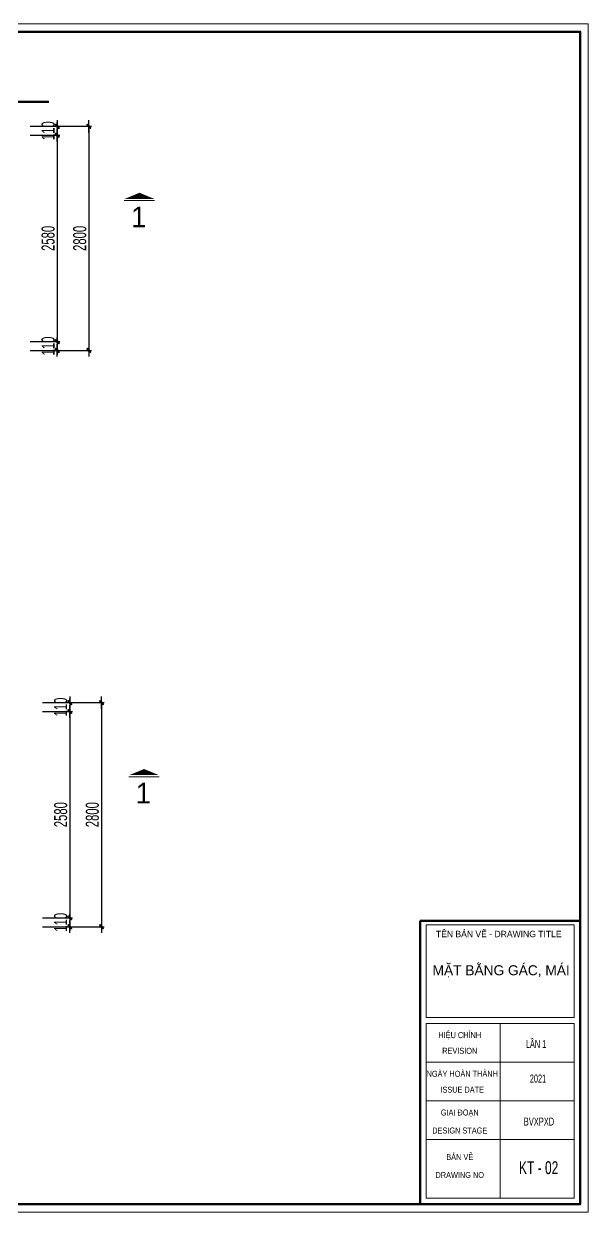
# Model space of a CAD drawing. Header units: millimetres. Extents: x 596422 to 1674380, y -367470 to 58862.
# Drawn here: x 1197922 to 1204969, y -32063 to -17213 of the extents above; entities that cross this region are included whole.
import ezdxf
from ezdxf.enums import TextEntityAlignment as Align

# ---------------------------------------------------------------- set-up
doc = ezdxf.new("R2010")
doc.units = ezdxf.units.MM
doc.header["$LTSCALE"] = 600
doc.header["$MEASUREMENT"] = 0
doc.layers.get('0').update_dxf_attribs({"lineweight": 0})
doc.layers.get('Defpoints').update_dxf_attribs({"lineweight": 0})
for name, color, linetype, lineweight in [('EG Dim', 8, 'Continuous', 18), ('LC Dim', 8, 'Continuous', 18), ('LC Khac', 4, 'Continuous', 9)]:
    doc.layers.add(name, color=color, linetype=linetype, lineweight=lineweight)
doc.layers.add('Khungten_LCDI', color=7, linetype='Continuous')
doc.layers.add('Kichthuoc', color=9, linetype='Continuous')
doc.styles.add('HOATBIF', font='hoatbif.shx', dxfattribs={"width": 0.65})
doc.styles.add('Khungten', font='VHAVAN.TTF', dxfattribs={"width": 0.9, "height": 5000})
doc.styles.add('LC 1', font='VHAVANB.TTF')
doc.styles.add('Title', font='VHAVAN.TTF', dxfattribs={"width": 0.8})
doc.dimstyles.new('1-100', dxfattribs={"dimscale": 300, "dimtxt": 1.2, "dimasz": 0.25, "dimexe": 0.5, "dimexo": 0, "dimgap": 0.3, "dimtad": 1, "dimdec": 0, "dimzin": 0, "dimdsep": 46, "dimtxsty": 'HOATBIF', "dimblk1": 'DOT', "dimblk2": 'DOT', "dimsah": 1, "dimcen": -1, "dimdle": 1, "dimclrd": 256, "dimclre": 256, "dimclrt": 4, "dimadec": 3, "dimazin": 2, "dimtfac": 0.333333, "dimtdec": 0, "dimtix": 1, "dimtmove": 2, "dimatfit": 3, "dimldrblk": 'DOT', "dimfxl": 1, "dimtvp": 0.833333, "dimtolj": 1, "dimtzin": 0, "dimarcsym": 0})
doc.dimstyles.new('1-20', dxfattribs={"dimscale": 100, "dimtxt": 2.5, "dimasz": 0.35, "dimexe": 0.5, "dimexo": 0, "dimgap": 0.8, "dimtad": 1, "dimdec": 0, "dimlfac": 0.2, "dimzin": 0, "dimdsep": 46, "dimtxsty": 'HOATBIF', "dimblk1": 'DOT', "dimblk2": 'DOT', "dimsah": 1, "dimcen": -1, "dimdle": 1, "dimclrd": 256, "dimclre": 256, "dimclrt": 4, "dimadec": 3, "dimazin": 2, "dimtfac": 0.333333, "dimtdec": 0, "dimtix": 1, "dimtmove": 2, "dimatfit": 3, "dimldrblk": 'DOT', "dimfxl": 1, "dimtvp": 0.833333, "dimtolj": 1, "dimtzin": 0, "dimarcsym": 0})

# ---------------------------------------------------------------- blocks, each defined once
blk = doc.blocks.new('LCDI-new')
at = {"layer": 'Defpoints', "lineweight": 0}
blk.add_lwpolyline([(-1626044.71, 488105.01), (-1626044.71, 488402.01), (-1625624.71, 488402.01), (-1625624.71, 488105.01)], close=True, dxfattribs=at)
at = {"layer": 'Khungten_LCDI', "color": 5, "lineweight": 25}
blk.add_line((-1625626.71, 488107.01), (-1625626.71, 488400.01), dxfattribs=at)
at = {"layer": 'Khungten_LCDI', "color": 5, "lineweight": 60}
for p, q in [((-1625666.71, 488177.85), (-1625666.71, 488107.01)), ((-1625626.71, 488177.85), (-1625666.71, 488177.85))]:
    blk.add_line(p, q, dxfattribs=at)
at = {"layer": 'Khungten_LCDI', "color": 9, "lineweight": 15}
for p, q in [((-1625646.71, 488152.18), (-1625646.71, 488108.51)), ((-1625628.21, 488142.51), (-1625665.21, 488142.51)), ((-1625628.21, 488132.84), (-1625665.21, 488132.84)), ((-1625628.21, 488123.18), (-1625665.21, 488123.18))]:
    blk.add_line(p, q, dxfattribs=at)
at = {"layer": 'Khungten_LCDI', "color": 5, "lineweight": 60}
blk.add_lwpolyline([(-1626032.71, 488107.01), (-1626032.71, 488400.01), (-1625626.71, 488400.01), (-1625626.71, 488107.01)], close=True, dxfattribs=at)
at = {"layer": 'Khungten_LCDI', "color": 9, "lineweight": 15}
for points in [[(-1625665.21, 488153.68), (-1625628.21, 488153.68), (-1625628.21, 488176.84), (-1625665.21, 488176.84)], [(-1625665.21, 488108.51), (-1625628.21, 488108.51), (-1625628.21, 488152.18), (-1625665.21, 488152.18)]]:
    blk.add_lwpolyline(points, close=True, dxfattribs=at)
at = {"color": 7, "style": 'Khungten'}
blk.add_text('tªn b¶n vÏ - drawing title', height=1.6, dxfattribs=at).set_placement((-1625647.05, 488173.74), align=Align.CENTER)
at = {"color": 7}
for s, height, style, width, p in [('hiÖu chØnh', 1.5, 'Khungten', 0.8, (-1625656.79, 488148.52)), ('revision', 1.5, 'Khungten', 0.8, (-1625656.79, 488144.6)), ('ngµy hoµn thµnh', 1.5, 'Khungten', 0.8, (-1625656.17, 488138.85)), ('issue date', 1.5, 'Khungten', 0.8, (-1625656.17, 488134.89)), ('giai ®o¹n', 1.5, 'Khungten', 0.8, (-1625656.79, 488129.18)), ('BVxpxd', 2, 'Title', 0.7, (-1625637, 488126.67)), ('design stage', 1.5, 'Khungten', 0.8, (-1625656.79, 488124.68)), ('b¶n vÏ', 1.5, 'Khungten', 0.8, (-1625656.79, 488118.07)), ('drawing nO', 1.5, 'Khungten', 0.8, (-1625656.79, 488113.57))]:
    blk.add_text(s, height=height, dxfattribs=dict(at, style=style, width=width)).set_placement(p, align=Align.CENTER)
at = {"color": 2, "style": 'Title', "width": 1.824646}
for tag, p, p2 in [('TENBANVE1', (-1625663.58, 488164.65), (-1625629.32, 488164.65)), ('TENBANVE2', (-1625663.58, 488157.89), (-1625629.32, 488157.89))]:
    blk.add_attdef(tag, text='', height=2.5, dxfattribs=at).set_placement(p, p2, align=Align.FIT)
at = {"color": 7, "style": 'Khungten', "width": 0.8}
for tag, p in [('REVISION', (-1625637.72, 488146.05)), ('NGAYHT', (-1625637.25, 488137.42))]:
    blk.add_attdef(tag, text='', height=2, dxfattribs=at).set_placement(p, align=Align.CENTER)
at = {"color": 2, "style": 'Title', "width": 0.7}
blk.add_attdef('SOBANVE', text='', height=2.5, dxfattribs=at).set_placement((-1625637.09, 488114.55), align=Align.CENTER)
blk = doc.blocks.new('DOT')
at = {"layer": 'Kichthuoc'}
blk.add_line((-3, 0), (3, 0), dxfattribs=at)
at = {"layer": 'Kichthuoc', "color": 4}
blk.add_line((-1, -1), (1, 1), dxfattribs=at)
blk.add_lwpolyline([(0.5, 1), (-1, -0.5), (-0.5, -1), (1, 0.5)], close=True, dxfattribs=at)
blk = doc.blocks.new('*D1121')
at = {"layer": 'Defpoints', "color": 0, "transparency": 16777216}
for p in [(1198000, -18604), (1198000, -21184), (1198340, -21184)]:
    blk.add_point(p, dxfattribs=at)
at = {"layer": 'EG Dim', "lineweight": -2, "transparency": 16777216}
for p, q in [((1198000, -18604), (1198372, -18604)), ((1198340, -18630), (1198340, -21158)), ((1198000, -21184), (1198372, -21184))]:
    blk.add_line(p, q, dxfattribs=at)
at = {"layer": 'EG Dim', "lineweight": -2, "transparency": 16777216, "xscale": 26, "yscale": 26, "zscale": 26}
for p, rotation in [((1198340, -18604), 90), ((1198340, -21184), 270)]:
    blk.add_blockref('DOT', p, dxfattribs=dict(at, rotation=rotation))
at = {"layer": 'EG Dim', "color": 4, "transparency": 16777216, "insert": (1198226, -19894), "char_height": 162.5, "attachment_point": 5, "rotation": 90, "style": 'HOATBIF'}
blk.add_mtext('\\A1;2580', dxfattribs=at)
blk = doc.blocks.new('_Dot')
at = {"color": 0, "linetype": 'ByBlock', "lineweight": -2}
blk.add_line((-0.5, 0), (-1, 0), dxfattribs=at)
at = {"color": 0, "linetype": 'ByBlock', "const_width": 0.5}
blk.add_lwpolyline([(-0.25, 0, 1), (0.25, 0, 1)], format="xyb", close=True, dxfattribs=at)
blk = doc.blocks.new('*D1122')
at = {"layer": 'Defpoints', "color": 0, "transparency": 16777216}
for p in [(1198000, -21184), (1198000, -21294), (1198340, -21294)]:
    blk.add_point(p, dxfattribs=at)
at = {"layer": 'EG Dim', "lineweight": -2, "transparency": 16777216}
for p, q in [((1198000, -21184), (1198372, -21184)), ((1198340, -21158), (1198340, -21132)), ((1198340, -21184), (1198340, -21294)), ((1198000, -21294), (1198372, -21294)), ((1198340, -21320), (1198340, -21346))]:
    blk.add_line(p, q, dxfattribs=at)
at = {"layer": 'EG Dim', "lineweight": -2, "transparency": 16777216, "xscale": 26, "yscale": 26, "zscale": 26}
for p, rotation in [((1198340, -21184), 270), ((1198340, -21294), 90)]:
    blk.add_blockref('DOT', p, dxfattribs=dict(at, rotation=rotation))
at = {"layer": 'EG Dim', "color": 4, "transparency": 16777216, "insert": (1198226, -21239), "char_height": 162.5, "attachment_point": 5, "rotation": 90, "style": 'HOATBIF'}
blk.add_mtext('\\A1;110', dxfattribs=at)
blk = doc.blocks.new('*D1123')
at = {"layer": 'Defpoints', "color": 0, "transparency": 16777216}
for p in [(1198000, -18494), (1198000, -18604), (1198340, -18604)]:
    blk.add_point(p, dxfattribs=at)
at = {"layer": 'EG Dim', "lineweight": -2, "transparency": 16777216}
for p, q in [((1198000, -18494), (1198372, -18494)), ((1198340, -18468), (1198340, -18442)), ((1198340, -18494), (1198340, -18604)), ((1198000, -18604), (1198372, -18604)), ((1198340, -18630), (1198340, -18656))]:
    blk.add_line(p, q, dxfattribs=at)
at = {"layer": 'EG Dim', "lineweight": -2, "transparency": 16777216, "xscale": 26, "yscale": 26, "zscale": 26}
for p, rotation in [((1198340, -18494), 270), ((1198340, -18604), 90)]:
    blk.add_blockref('DOT', p, dxfattribs=dict(at, rotation=rotation))
at = {"layer": 'EG Dim', "color": 4, "transparency": 16777216, "insert": (1198226, -18549), "char_height": 162.5, "attachment_point": 5, "rotation": 90, "style": 'HOATBIF'}
blk.add_mtext('\\A1;110', dxfattribs=at)
blk = doc.blocks.new('*D1124')
at = {"layer": 'Defpoints', "color": 0, "transparency": 16777216}
for p in [(1198000, -18494), (1198000, -21294), (1198734, -21294)]:
    blk.add_point(p, dxfattribs=at)
at = {"layer": 'EG Dim', "lineweight": -2, "transparency": 16777216}
for p, q in [((1198000, -18494), (1198767, -18494)), ((1198734, -18520), (1198734, -21268)), ((1198000, -21294), (1198767, -21294))]:
    blk.add_line(p, q, dxfattribs=at)
at = {"layer": 'EG Dim', "lineweight": -2, "transparency": 16777216, "xscale": 26, "yscale": 26, "zscale": 26}
for p, rotation in [((1198734, -18494), 90), ((1198734, -21294), 270)]:
    blk.add_blockref('DOT', p, dxfattribs=dict(at, rotation=rotation))
at = {"layer": 'EG Dim', "color": 4, "transparency": 16777216, "insert": (1198621, -19894), "char_height": 162.5, "attachment_point": 5, "rotation": 90, "style": 'HOATBIF'}
blk.add_mtext('\\A1;2800', dxfattribs=at)
blk = doc.blocks.new('*D1111')
at = {"layer": 'Defpoints', "color": 0, "transparency": 16777216}
for p in [(1198157, -25805), (1198157, -28385), (1198497, -28385)]:
    blk.add_point(p, dxfattribs=at)
at = {"layer": 'EG Dim', "lineweight": -2, "transparency": 16777216}
for p, q in [((1198157, -25805), (1198530, -25805)), ((1198497, -25831), (1198497, -28359)), ((1198157, -28385), (1198530, -28385))]:
    blk.add_line(p, q, dxfattribs=at)
at = {"layer": 'EG Dim', "lineweight": -2, "transparency": 16777216, "xscale": 26, "yscale": 26, "zscale": 26}
for p, rotation in [((1198497, -25805), 90), ((1198497, -28385), 270)]:
    blk.add_blockref('DOT', p, dxfattribs=dict(at, rotation=rotation))
at = {"layer": 'EG Dim', "color": 4, "transparency": 16777216, "insert": (1198383, -27095), "char_height": 162.5, "attachment_point": 5, "rotation": 90, "style": 'HOATBIF'}
blk.add_mtext('\\A1;2580', dxfattribs=at)
blk = doc.blocks.new('*D1112')
at = {"layer": 'Defpoints', "color": 0, "transparency": 16777216}
for p in [(1198157, -28385), (1198157, -28495), (1198497, -28495)]:
    blk.add_point(p, dxfattribs=at)
at = {"layer": 'EG Dim', "lineweight": -2, "transparency": 16777216}
for p, q in [((1198497, -28359), (1198497, -28333)), ((1198157, -28385), (1198530, -28385)), ((1198157, -28495), (1198530, -28495)), ((1198497, -28385), (1198497, -28495)), ((1198497, -28521), (1198497, -28547))]:
    blk.add_line(p, q, dxfattribs=at)
at = {"layer": 'EG Dim', "lineweight": -2, "transparency": 16777216, "xscale": 26, "yscale": 26, "zscale": 26}
for p, rotation in [((1198497, -28385), 270), ((1198497, -28495), 90)]:
    blk.add_blockref('DOT', p, dxfattribs=dict(at, rotation=rotation))
at = {"layer": 'EG Dim', "color": 4, "transparency": 16777216, "insert": (1198383, -28440), "char_height": 162.5, "attachment_point": 5, "rotation": 90, "style": 'HOATBIF'}
blk.add_mtext('\\A1;110', dxfattribs=at)
blk = doc.blocks.new('*D1113')
at = {"layer": 'Defpoints', "color": 0, "transparency": 16777216}
for p in [(1198157, -25695), (1198157, -25805), (1198497, -25805)]:
    blk.add_point(p, dxfattribs=at)
at = {"layer": 'EG Dim', "lineweight": -2, "transparency": 16777216}
for p, q in [((1198497, -25669), (1198497, -25643)), ((1198157, -25695), (1198530, -25695)), ((1198157, -25805), (1198530, -25805)), ((1198497, -25695), (1198497, -25805)), ((1198497, -25831), (1198497, -25857))]:
    blk.add_line(p, q, dxfattribs=at)
at = {"layer": 'EG Dim', "lineweight": -2, "transparency": 16777216, "xscale": 26, "yscale": 26, "zscale": 26}
for p, rotation in [((1198497, -25695), 270), ((1198497, -25805), 90)]:
    blk.add_blockref('DOT', p, dxfattribs=dict(at, rotation=rotation))
at = {"layer": 'EG Dim', "color": 4, "transparency": 16777216, "insert": (1198383, -25750), "char_height": 162.5, "attachment_point": 5, "rotation": 90, "style": 'HOATBIF'}
blk.add_mtext('\\A1;110', dxfattribs=at)
blk = doc.blocks.new('*D1114')
at = {"layer": 'Defpoints', "color": 0, "transparency": 16777216}
for p in [(1198157, -25695), (1198157, -28495), (1198892, -28495)]:
    blk.add_point(p, dxfattribs=at)
at = {"layer": 'EG Dim', "lineweight": -2, "transparency": 16777216}
for p, q in [((1198157, -25695), (1198924, -25695)), ((1198892, -25721), (1198892, -28469)), ((1198157, -28495), (1198924, -28495))]:
    blk.add_line(p, q, dxfattribs=at)
at = {"layer": 'EG Dim', "lineweight": -2, "transparency": 16777216, "xscale": 26, "yscale": 26, "zscale": 26}
for p, rotation in [((1198892, -25695), 90), ((1198892, -28495), 270)]:
    blk.add_blockref('DOT', p, dxfattribs=dict(at, rotation=rotation))
at = {"layer": 'EG Dim', "color": 4, "transparency": 16777216, "insert": (1198778, -27095), "char_height": 162.5, "attachment_point": 5, "rotation": 90, "style": 'HOATBIF'}
blk.add_mtext('\\A1;2800', dxfattribs=at)

msp = doc.modelspace()

# ---------------------------------------------------------------- linework, layer by layer
at = {"layer": 'LC Khac', "color": 1, "ltscale": 2}
for p, q in [((1199555.6, -19422.3), (1199176.9, -19422.3)), ((1199613.1, -26622.5), (1199234.4, -26622.5))]:
    msp.add_line(p, q, dxfattribs=at)
for points in [[(1199366.3, -19324.3, 0, 367.7, 0), (1199366.3, -19400.3, 214.5, 214.5, 0)], [(1199423.7, -26524.5, 0, 367.7, 0), (1199423.7, -26600.5, 214.5, 214.5, 0)]]:
    msp.add_lwpolyline(points, format="xyseb", dxfattribs=at)

# ---------------------------------------------------------------- block references
at = {"layer": 'Kichthuoc'}
ref = msp.add_blockref('LCDI-new', (82486204.8, -24437313), dxfattribs=dict(at, xscale=50.00000000005321, yscale=50.00000000005321, zscale=50.00000000005321))
ref.add_attrib('TENBANVE', 'mÆt b»ng g¸c, m¸i', dxfattribs={"layer": '0', "color": 4, "height": 125, "style": 'Title', "width": 0.970838}).set_placement((1203025.6, -29101.5), (1204738.8, -29101.5), align=Align.FIT)
ref.add_attrib('SOBANVE', 'kt - 02', dxfattribs={"layer": '0', "color": 4, "height": 160, "style": 'Title', "width": 0.7}).set_placement((1204350.3, -31585.6), align=Align.CENTER)
ref.add_attrib('TYLE', 'lÇn 1', dxfattribs={"layer": '0', "color": 4, "height": 100, "style": 'Khungten', "width": 0.6}).set_placement((1204318.6, -30010.7), align=Align.CENTER)
ref.add_attrib('NGAYHT', '2021', dxfattribs={"layer": '0', "color": 4, "height": 100, "style": 'Khungten', "width": 0.6}).set_placement((1204342.3, -30442.2), align=Align.CENTER)

# ---------------------------------------------------------------- texts
at = {"ltscale": 2, "style": 'LC 1'}
for p in [(1199357, -19625.5), (1199414.5, -26825.7)]:
    msp.add_attdef('1', text='A', height=257.4, dxfattribs=at).set_placement(p, align=Align.MIDDLE_CENTER)

# ---------------------------------------------------------------- dimensions: what is measured, and where the dimension line sits
at = {"layer": 'EG Dim'}
for base, p1, p2, picture, middle in [((1198339.7, -18604.3), (1197999.8, -18494.3), (1197999.8, -18604.3), '*D1123', (1198225.9, -18549.3)), ((1198734.3, -21294.4), (1197999.8, -18494.3), (1197999.8, -21294.4), '*D1124', (1198620.6, -19894.3)), ((1198339.7, -21184.3), (1197999.8, -18604.3), (1197999.8, -21184.3), '*D1121', (1198225.9, -19894.3)), ((1198339.7, -21294.4), (1197999.8, -21184.3), (1197999.8, -21294.4), '*D1122', (1198225.9, -21239.4)), ((1198497.1, -25804.6), (1198157.3, -25694.5), (1198157.3, -25804.6), '*D1113', (1198383.4, -25749.6)), ((1198891.8, -28494.7), (1198157.3, -25694.5), (1198157.3, -28494.7), '*D1114', (1198778, -27094.6)), ((1198497.1, -28384.6), (1198157.3, -25804.6), (1198157.3, -28384.6), '*D1111', (1198383.4, -27094.6)), ((1198497.1, -28494.7), (1198157.3, -28384.6), (1198157.3, -28494.7), '*D1112', (1198383.4, -28439.6))]:
    dim = msp.add_linear_dim(base=base, p1=p1, p2=p2, angle=90, dimstyle='1-100', override={"dimscale": 65, "dimtxt": 2.5, "dimasz": 0.4, "dimgap": 0.5}, dxfattribs=at)
    dim.commit()
    dim.dimension.update_dxf_attribs({"geometry": picture, "text_midpoint": middle})

# ---------------------------------------------------------------- leaders
at = {"layer": 'LC Dim', "ltscale": 2}
msp.add_leader([(1194902.2, -18927.7), (1195675, -18187.6), (1198233.8, -18187.6)], dimstyle='1-20', override={"dimasz": 1, "dimlwd": 65535}, dxfattribs=at)

doc.saveas('drawing.dxf')
